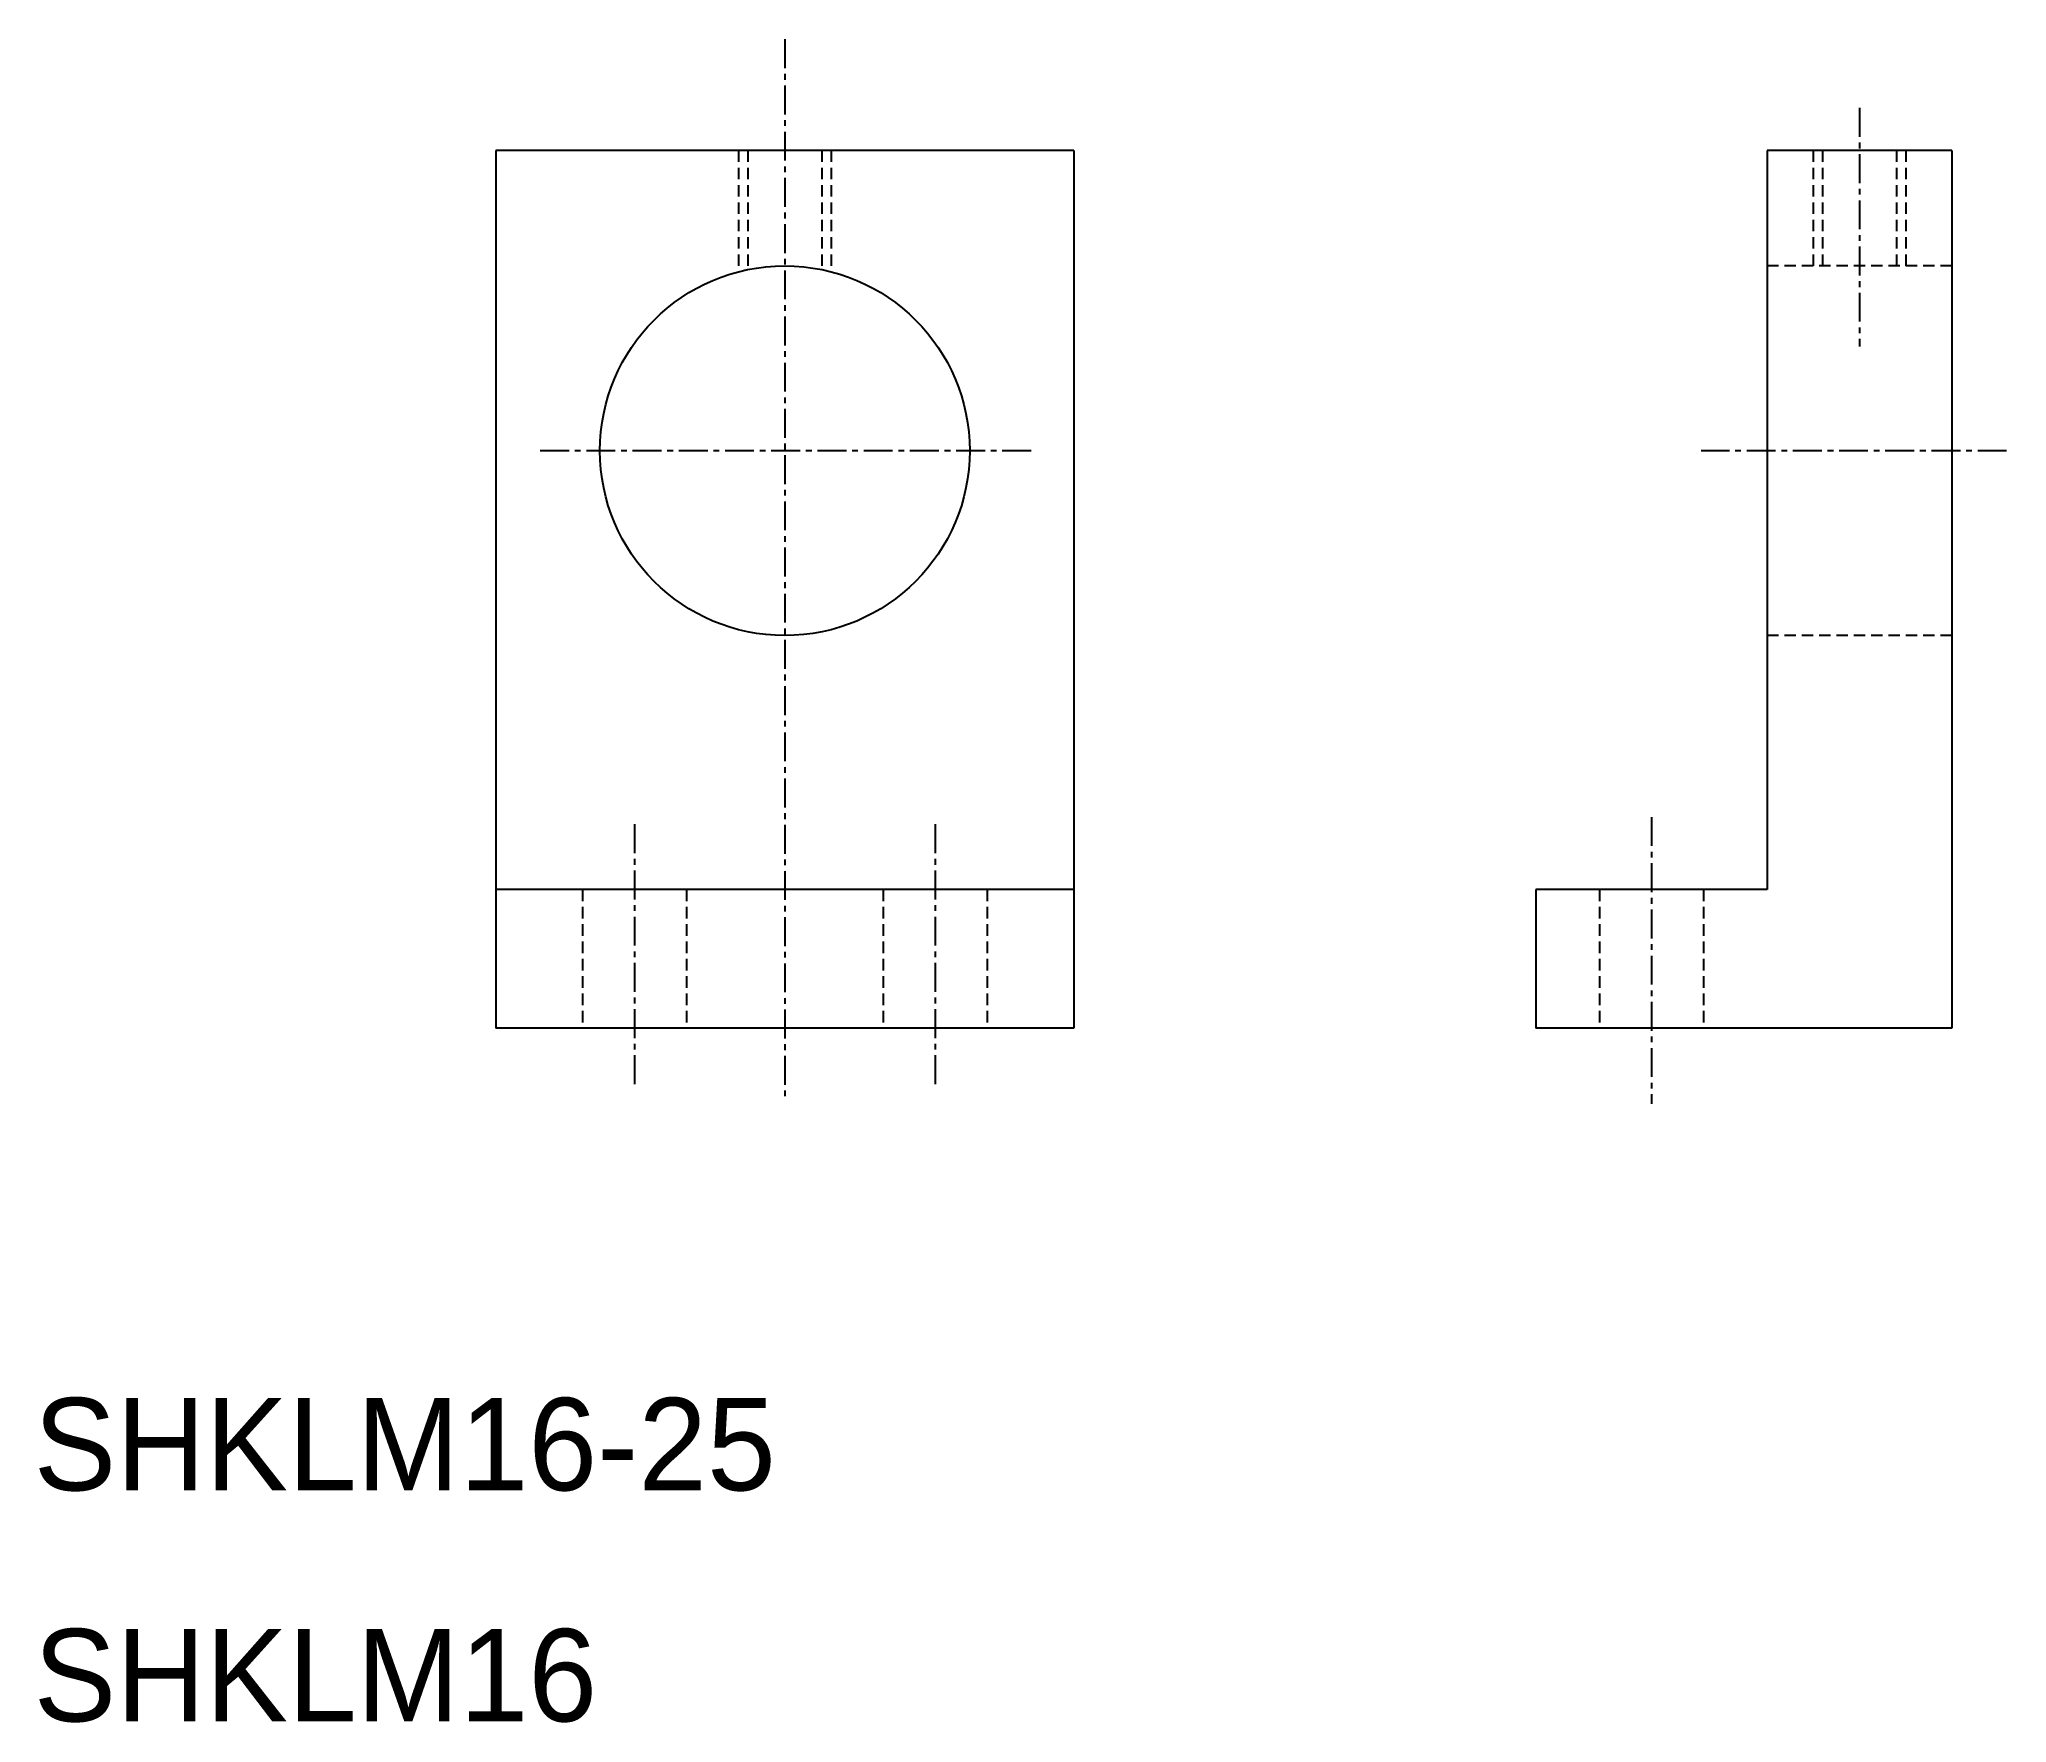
# Model space of a CAD drawing. Extents: x 10.2 to 95.4, y 9.9 to 82.8.
import ezdxf

# ---------------------------------------------------------------- set-up
doc = ezdxf.new("R2010")
doc.units = 0
doc.linetypes.add('CENTER', pattern=[2, 1.25, -0.25, 0.25, -0.25])
doc.linetypes.add('DASHED', pattern=[0.75, 0.5, -0.25])
doc.layers.get('0').update_dxf_attribs({"linetype": 'CONTINUOUS'})
doc.layers.add('CENTER', color=1, linetype='CENTER')

msp = doc.modelspace()

# ---------------------------------------------------------------- linework, layer by layer
at = {"color": 7, "linetype": 'CONTINUOUS'}
for p, q in [((30, 78), (30, 40)), ((55, 78), (30, 78)), ((55, 78), (55, 40)), ((85, 78), (85, 46)), ((93, 78), (85, 78)), ((93, 78), (93, 40)), ((55, 46), (30, 46)), ((85, 46), (75, 46)), ((75, 46), (75, 40)), ((55, 40), (30, 40)), ((42.5, 40), (42.5, 40)), ((48.75, 40), (48.75, 40)), ((93, 40), (75, 40))]:
    msp.add_line(p, q, dxfattribs=at)
at = {"color": 3, "linetype": 'DASHED'}
for p, q in [((40.5, 78), (40.5, 72.746)), ((40.9, 78), (40.9, 72.838)), ((44.1, 78), (44.1, 72.838)), ((44.5, 78), (44.5, 72.746)), ((87, 78), (87, 73)), ((87.4, 78), (87.4, 73)), ((90.6, 78), (90.6, 73)), ((91, 78), (91, 73)), ((93, 73), (85, 73)), ((93, 57), (85, 57)), ((33.75, 46), (33.75, 40)), ((38.25, 46), (38.25, 40)), ((46.75, 46), (46.75, 40)), ((51.25, 46), (51.25, 40)), ((77.75, 46), (77.75, 40)), ((82.25, 46), (82.25, 40))]:
    msp.add_line(p, q, dxfattribs=at)
at = {"color": 7, "linetype": 'CONTINUOUS'}
msp.add_circle((42.5, 65), 8, dxfattribs=at)
at = {"layer": 'CENTER', "color": 1, "linetype": 'CENTER'}
for p, q in [((42.5, 82.807), (42.5, 36.943)), ((89, 79.836), (89, 69.514)), ((53.162, 65), (31.838, 65)), ((95.37, 65), (82.145, 65)), ((36, 48.829), (36, 37.492)), ((49, 48.829), (49, 37.492)), ((80, 49.142), (80, 36.726))]:
    msp.add_line(p, q, dxfattribs=at)

# ---------------------------------------------------------------- texts
at = {"color": 7, "linetype": 'CONTINUOUS'}
for s, p in [('SHKLM16-25', (10, 20)), ('SHKLM16', (10, 10))]:
    msp.add_text(s, height=4, dxfattribs=at).set_placement(p)

doc.saveas('drawing.dxf')
